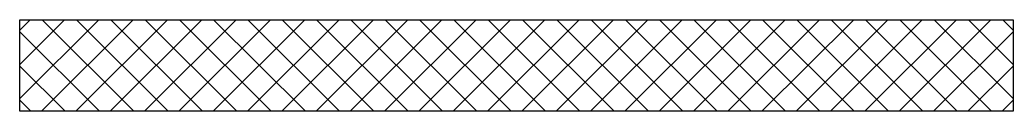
# Model space of a CAD drawing. Header units: millimetres. Extents: x -32.5 to 32.5, y 0.3 to 6.4.
import ezdxf

# ---------------------------------------------------------------- set-up
doc = ezdxf.new("R2010")
doc.units = ezdxf.units.MM

msp = doc.modelspace()

# ---------------------------------------------------------------- hatches: boundary and pattern name
h = msp.add_hatch()
h.set_pattern_fill('ANSI37', color=256, scale=0.5)
h.paths.add_polyline_path([(32.5, 6.35), (-32.5, 6.35), (-32.5, 0.35), (32.5, 0.35)])

# ---------------------------------------------------------------- linework, layer by layer
msp.add_lwpolyline([(32.5, 6.35), (32.5, 0.35), (-32.5, 0.35), (-32.5, 6.35), (32.5, 6.35)], close=True)

doc.saveas('drawing.dxf')
